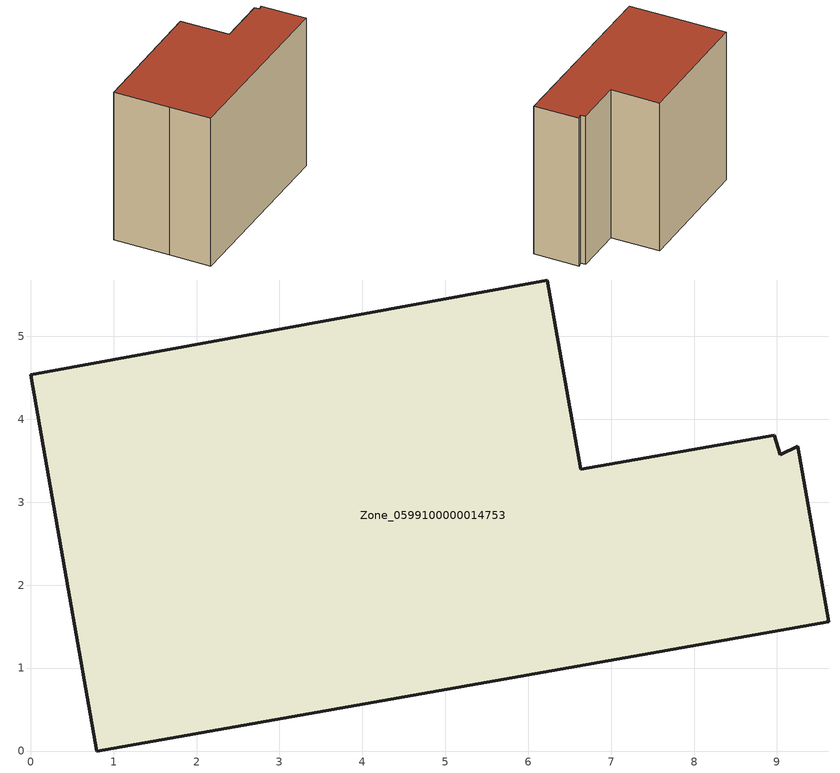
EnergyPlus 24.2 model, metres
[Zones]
Zone_0599100000014753
 floor ground (C_G): 0.8,0 0.46,1.95 0,4.54 6.23,5.68 6.63,3.4 8.97,3.81 9.04,3.58 9.25,3.68 9.62,1.56 z0
 wall outside (C_F): 0.8,0 9.62,1.56 9.25,3.68 9.04,3.58 8.97,3.81 6.63,3.4 6.23,5.68 0,4.54 0.46,1.95 0.8,0 z0:7.36
 roof outside (C_R): 0.46,1.95 0.8,0 9.62,1.56 9.25,3.68 9.04,3.58 8.97,3.81 6.63,3.4 6.23,5.68 0,4.54 z7.36
[BUILDING]
Pand.0599100000014753: North Axis=0; Terrain=City; Loads Convergence Tolerance Value=0.04; Temperature Convergence Tolerance Value=0.4; Solar Distribution=FullExterior; Maximum Number of Warmup Days=25; Minimum Number of Warmup Days=1
[Site:Location]
Rotterdam.The.Hague.AP_ZH_NLD Design_Conditions: Latitude=51.96; Longitude=4.45; Time Zone=1; Elevation=-4.5
[SITE:GROUNDTEMPERATURE:BUILDINGSURFACE]
18, 18, 18, 18, 18, 18, 18, 18, 18, 18, 18, 18
[MATERIAL] Thermal Absorptance=0.9; Solar Absorptance=0.7; Visible Absorptance=0.7
Name | Roughness | Thickness | Conductivity | Density | Specific Heat
G.TI.1946 | MediumSmooth | 0.15 | 1 | 540 | 1210
F.TI.1946 | Rough | 0.3 | 0.857143 | 1920 | 840
R.TI.1946 | MediumRough | 0.2 | 0.1 | 1500 | 1000
[CONSTRUCTION]
C_G: G.TI.1946
C_F: F.TI.1946
C_R: R.TI.1946
[ZONE]
Zone_0599100000014753: Type=1; Multiplier=1; Ceiling Height=Autocalculate; Volume=Autocalculate; Floor Area=autocalculate; Part of Total Floor Area=Yes
[ZONEINFILTRATION:DESIGNFLOWRATE]
Infil_Zone_0599100000014753: Zone or ZoneList or Space or SpaceList=Zone_0599100000014753; Schedule=AlwaysOn; Design Flow Rate Calculation Method=Flow/Area; Flow Rate per Floor Area=0.003; Constant Term Coefficient=1; Temperature Term Coefficient=0; Velocity Term Coefficient=0; Velocity Squared Term Coefficient=0
[HVACTEMPLATE:ZONE:IDEALLOADSAIRSYSTEM]
Zone_0599100000014753: Maximum Heating Supply Air Temperature=50; Minimum Cooling Supply Air Temperature=13; Maximum Heating Supply Air Humidity Ratio=0.0156; Minimum Cooling Supply Air Humidity Ratio=0.0077; Heating Limit=NoLimit; Cooling Limit=NoLimit; Dehumidification Control Type=ConstantSensibleHeatRatio; Cooling Sensible Heat Ratio=0.7; Dehumidification Setpoint=60; Humidification Control Type=None; Humidification Setpoint=30; Outdoor Air Method=None; Outdoor Air Flow Rate per Person=0.00944; Outdoor Air Flow Rate per Zone Floor Area=0; Outdoor Air Flow Rate per Zone=0; Demand Controlled Ventilation Type=None; Outdoor Air Economizer Type=NoEconomizer; Heat Recovery Type=None; Sensible Heat Recovery Effectiveness=0.7; Latent Heat Recovery Effectiveness=0.65
[ZONECONTROL:THERMOSTAT]
ThermostatControl_Zone_0599100000014753: Zone or ZoneList=Zone_0599100000014753; Control Type Schedule=DualSetpointControlType; Control 1=Thermostat_Zone_0599100000014753; Temperature Difference Between Cutout And Setpoint=0
[THERMOSTATSETPOINT:DUALSETPOINT]
Thermostat_Zone_0599100000014753: Heating Setpoint Temperature Schedule=HeatingSetpoint_Zone_0599100000014753; Cooling Setpoint Temperature Schedule=CoolingSetpoint_Zone_0599100000014753
[SCHEDULE:COMPACT]
HeatingSetpoint_Zone_0599100000014753: Through: 12/31, For: AllDays, Until: 24:00, 21
CoolingSetpoint_Zone_0599100000014753: Through: 12/31, For: AllDays, Until: 24:00, 24
DualSetpointControlType: Through: 12/31, For: AllDays, Until: 24:00, 4
AlwaysOn: Through: 12/31, For: AllDays, Until: 24:00, 1
